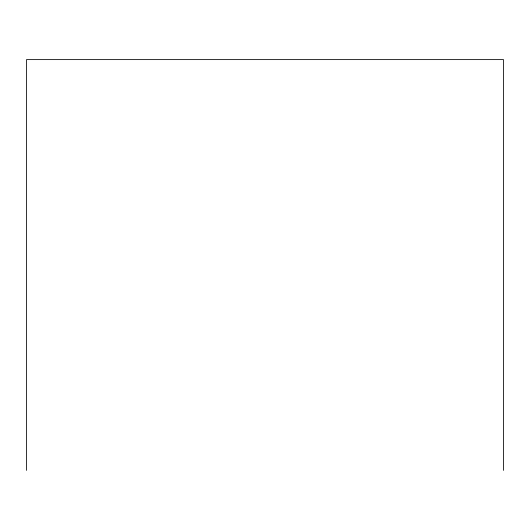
<?xml version="1.0" encoding="UTF-8"?>
<svg xmlns="http://www.w3.org/2000/svg" width="530" height="530" viewBox="0 0 530 530"><rect width="100%" height="100%" fill="white"/><g stroke="black" fill="none" stroke-linecap="round" stroke-linejoin="round"><path stroke-width="0.79" d="M503.5 470.388L503.5 59.612L26.5 59.612L26.5 470.388"/></g></svg>
